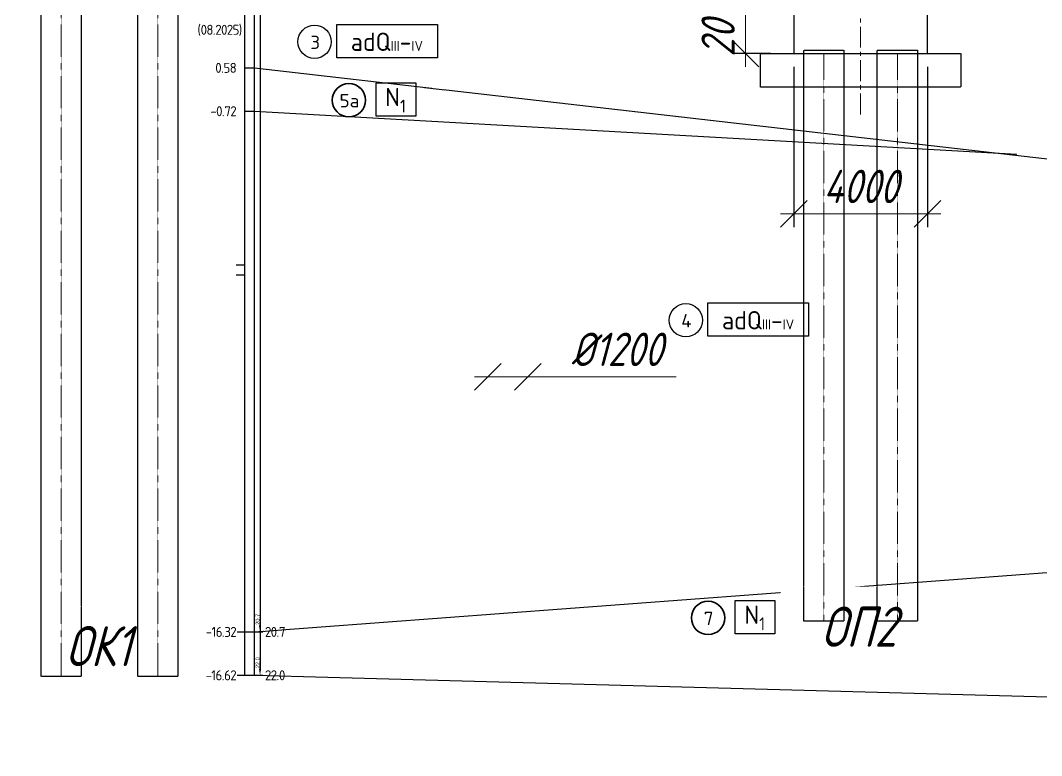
# Model space of a CAD drawing. Header units: millimetres. Extents: x 1864 to 10174863, y -4887456 to 5366151.
# Drawn here: x 6638222 to 6668827, y -20026 to 1999 of the extents above; entities that cross this region are included whole.
import ezdxf
from ezdxf.enums import TextEntityAlignment as Align

# ---------------------------------------------------------------- set-up
doc = ezdxf.new("R2010")
doc.units = ezdxf.units.MM
doc.linetypes.add('невидимая', pattern=[9.525, 6.35, -3.175])
doc.linetypes.add('осевая', pattern=[2, 1.25, -0.25, 0.25, -0.25])
for name, color, linetype, lineweight in [('!!ТЕКСТ', 3, 'Continuous', 20), ('1-Бетон', 106, 'Continuous', 35), ('ИС_Ось', 3, 'осевая', 18), ('ИС_Размер', 3, 'Continuous', 18)]:
    doc.layers.add(name, color=color, linetype=linetype, lineweight=lineweight)
for name, color, linetype in [('geology', 250, 'Continuous'), ('Возрастные индексы', 1, 'Continuous'), ('Геология', 250, 'Continuous'), ('ИС_Невидимая', 4, 'невидимая'), ('Номера ИГЭ', 22, 'Continuous'), ('Отметки в скважинах', 7, 'Continuous'), ('Скважина', 170, 'Continuous')]:
    doc.layers.add(name, color=color, linetype=linetype)
doc.layers.add('Оси_Невидимые', color=5, linetype='Continuous', plot=False)
doc.layers.add('Помощь_Невидимый', color=7, linetype='Continuous', lineweight=30, plot=False)
doc.styles.add('0', font='isocpeur.ttf', dxfattribs={"width": 0.8, "oblique": 15})
doc.styles.add('ISOCPEUR', font='isocpeur.ttf', dxfattribs={"width": 0.8, "oblique": 15, "height": 2.5})
doc.styles.get("Standard").update_dxf_attribs({"font": 'arial.ttf'})
doc.styles.add('Стандарт-геология', font='romant.shx', dxfattribs={"width": 0.9, "height": 2.5})
doc.dimstyles.new('М400нов', dxfattribs={"dimscale": 400, "dimtxt": 2.5, "dimasz": 2, "dimexe": 1, "dimexo": 1, "dimgap": 0.8, "dimtad": 1, "dimdec": 0, "dimzin": 0, "dimdsep": 46, "dimtxsty": '0', "dimblk": 'OBLIQUE', "dimcen": 0.09, "dimdle": 1, "dimclrd": 256, "dimclre": 256, "dimclrt": 256, "dimadec": 4, "dimazin": 0, "dimtfac": 1, "dimtdec": 0, "dimtmove": 1, "dimatfit": 2, "dimfxl": 1, "dimtolj": 1, "dimtzin": 0, "dimlwd": -1, "dimarcsym": 0})
doc.dimstyles.new('Скважина', dxfattribs={"dimtxt": 1.2, "dimasz": 2, "dimexe": 0, "dimexo": 0, "dimgap": 0.1, "dimtad": 1, "dimjust": 2, "dimtoh": 1, "dimdec": 1, "dimlfac": 0.1, "dimrnd": 0.1, "dimzin": 0, "dimdsep": 46, "dimtxsty": 'Standard', "dimcen": 0, "dimdle": 1.5, "dimadec": 1, "dimazin": 0, "dimtfac": 1, "dimtdec": 1, "dimtofl": 0, "dimtmove": 0, "dimatfit": 3, "dimfxl": 3, "dimtolj": 1, "dimtzin": 0, "dimarcsym": 0})

# ---------------------------------------------------------------- blocks, each defined once
blk = doc.blocks.new('_OBLIQUE')
at = {"color": 0, "linetype": 'ByBlock', "lineweight": -2}
blk.add_line((0.5, 0.5), (-0.5, -0.5), dxfattribs=at)
blk = doc.blocks.new('*D1147')
at = {"layer": 'Defpoints', "color": 0, "linetype": 'Continuous', "transparency": 16777216}
for p in [(6652234, -8675), (6653434, -8675), (6653434, -8675)]:
    blk.add_point(p, dxfattribs=at)
at = {"layer": 'ИС_Размер', "transparency": 16777216}
for p, q in [((6651834, -8675), (6653834, -8675)), ((6657873, -8675), (6653434, -8675))]:
    blk.add_line(p, q, dxfattribs=at)
at = {"layer": 'ИС_Размер', "linetype": 'Continuous', "transparency": 16777216, "xscale": 800, "yscale": 800, "zscale": 800, "rotation": 180}
blk.add_blockref('_OBLIQUE', (6652234, -8675), dxfattribs=at)
at = {"layer": 'ИС_Размер', "linetype": 'Continuous', "transparency": 16777216, "xscale": 800, "yscale": 800, "zscale": 800}
blk.add_blockref('_OBLIQUE', (6653434, -8675), dxfattribs=at)
at = {"layer": 'ИС_Размер', "linetype": 'Continuous', "transparency": 16777216, "insert": (6656099, -7855), "char_height": 1000, "attachment_point": 5, "style": '0'}
blk.add_mtext('\\A1;%%C1200', dxfattribs=at)
blk = doc.blocks.new('*D1068')
at = {"layer": 'Defpoints', "color": 0, "transparency": 16777216}
for p in [(0, 90), (0, -130), (1.69, -130)]:
    blk.add_point(p, dxfattribs=at)
at = {"layer": 'Оси_Невидимые', "color": 0, "lineweight": -2, "transparency": 16777216}
for p, q in [((0, 90), (1.69, 90)), ((1.69, 88), (1.69, -128)), ((0, -130), (1.69, -130))]:
    blk.add_line(p, q, dxfattribs=at)
at = {"layer": 'Оси_Невидимые', "color": 0, "transparency": 16777216}
for points in [[(1.36, 88), (2.03, 88), (1.69, 90)], [(1.36, -128), (2.03, -128), (1.69, -130)]]:
    blk.add_solid(points, dxfattribs=at)
at = {"layer": 'Оси_Невидимые', "color": 0, "transparency": 16777216, "insert": (0.98, -126.23), "char_height": 1.2, "attachment_point": 5, "rotation": 90}
blk.add_mtext('\\A1;22.0', dxfattribs=at)
blk = doc.blocks.new('*U1065')
at = {"layer": 'Скважина'}
for p, q in [((-1.5, 0), (-1.5, -220)), ((1.5, -220), (1.5, 0)), ((-1.5, -220), (1.5, -220))]:
    blk.add_line(p, q, dxfattribs=at)
blk = doc.blocks.new('A$C7669062A')
at = {"color": 18, "true_color": 0x000000}
blk.add_circle((4.99, 4.99), 4.99, dxfattribs=at)
at = {"layer": 'Возрастные индексы', "color": 250}
blk.add_lwpolyline([(11.62, 10.2), (41.78, 10.2), (41.78, 0.2), (11.62, 0.2)], close=True, dxfattribs=at)
at = {"layer": 'Номера ИГЭ', "color": 250, "style": 'Стандарт-геология'}
blk.add_text('3', height=4, dxfattribs=at).set_placement((5.17, 4.84), align=Align.MIDDLE)
at = {"layer": 'Возрастные индексы', "color": 250, "insert": (26.64, 4.99), "char_height": 3, "width": 29.5251, "attachment_point": 5, "style": 'Стандарт-геология', "bg_fill": 3, "box_fill_scale": 1, "bg_fill_color": 256, "bg_fill_transparency": 0}
blk.add_mtext('{\\H1.833x;аdQ}III{\\H1.833x;-}IV', dxfattribs=at)
blk = doc.blocks.new('A$C41da21a2')
at = {"layer": 'Возрастные индексы', "color": 250, "insert": (1899, 499), "char_height": 300, "width": 2952.51, "attachment_point": 5, "style": 'Стандарт-геология', "bg_fill": 3, "box_fill_scale": 1, "bg_fill_color": 256, "bg_fill_transparency": 0}
blk.add_mtext('\\A1;{\\H1.833x;N\\H0.7x;\\S^ 1;}', dxfattribs=at)
at = {"color": 18, "true_color": 0x000000}
blk.add_circle((499, 499), 499, dxfattribs=at)
at = {"layer": 'Возрастные индексы', "color": 250}
blk.add_lwpolyline([(1315, 1020), (2501, 1020), (2501, 20), (1315, 20)], close=True, dxfattribs=at)
at = {"layer": 'Номера ИГЭ', "color": 250, "style": 'Стандарт-геология'}
blk.add_text('5а', height=400, dxfattribs=at).set_placement((517, 484), align=Align.MIDDLE)
blk = doc.blocks.new('*D1076')
at = {"layer": 'Defpoints', "color": 0, "transparency": 16777216}
for p in [(0, 87.01), (0, -120), (1.69, -120)]:
    blk.add_point(p, dxfattribs=at)
at = {"layer": 'Оси_Невидимые', "color": 0, "lineweight": -2, "transparency": 16777216}
for p, q in [((0, 87.01), (1.69, 87.01)), ((1.69, 85.01), (1.69, -118)), ((0, -120), (1.69, -120))]:
    blk.add_line(p, q, dxfattribs=at)
at = {"layer": 'Оси_Невидимые', "color": 0, "transparency": 16777216}
for points in [[(1.36, 85.01), (2.03, 85.01), (1.69, 87.01)], [(1.36, -118), (2.03, -118), (1.69, -120)]]:
    blk.add_solid(points, dxfattribs=at)
at = {"layer": 'Оси_Невидимые', "color": 0, "transparency": 16777216, "insert": (0.98, -116.23), "char_height": 1.2, "attachment_point": 5, "rotation": 90}
blk.add_mtext('\\A1;20.7', dxfattribs=at)
blk = doc.blocks.new('A$C79B84F9B')
at = {"color": 18, "true_color": 0x000000}
blk.add_circle((4.99, 4.99), 4.99, dxfattribs=at)
at = {"layer": 'Возрастные индексы', "color": 250}
blk.add_lwpolyline([(11.62, 10.2), (41.78, 10.2), (41.78, 0.2), (11.62, 0.2)], close=True, dxfattribs=at)
at = {"layer": 'Номера ИГЭ', "color": 250, "style": 'Стандарт-геология'}
blk.add_text('4', height=4, dxfattribs=at).set_placement((5.17, 4.84), align=Align.MIDDLE)
at = {"layer": 'Возрастные индексы', "color": 250, "insert": (26.64, 4.99), "char_height": 3, "width": 29.5251, "attachment_point": 5, "style": 'Стандарт-геология', "bg_fill": 3, "box_fill_scale": 1, "bg_fill_color": 256, "bg_fill_transparency": 0}
blk.add_mtext('{\\H1.833x;аdQ}III{\\H1.833x;-}IV', dxfattribs=at)
blk = doc.blocks.new('A$C721D11AD')
at = {"layer": 'Возрастные индексы', "color": 250, "insert": (1899, 499), "char_height": 300, "width": 2952.51, "attachment_point": 5, "style": 'Стандарт-геология', "bg_fill": 3, "box_fill_scale": 1, "bg_fill_color": 256, "bg_fill_transparency": 0}
blk.add_mtext('\\A1;{\\H1.833x;N\\H0.7x;\\S^ 1;}', dxfattribs=at)
at = {"color": 18, "true_color": 0x000000}
blk.add_circle((499, 499), 499, dxfattribs=at)
at = {"layer": 'Возрастные индексы', "color": 250}
blk.add_lwpolyline([(1315, 1020), (2501, 1020), (2501, 20), (1315, 20)], close=True, dxfattribs=at)
at = {"layer": 'Номера ИГЭ', "color": 250, "style": 'Стандарт-геология'}
blk.add_text('7', height=400, dxfattribs=at).set_placement((517, 484), align=Align.MIDDLE)
blk = doc.blocks.new('*D1296')
at = {"layer": 'Defpoints', "color": 0, "linetype": 'Continuous', "transparency": 16777216}
for p in [(6661404, 1005), (6665404, 1005), (6665404, -3794)]:
    blk.add_point(p, dxfattribs=at)
at = {"layer": 'ИС_Размер', "lineweight": -2, "transparency": 16777216}
for p, q in [((6661404, 605), (6661404, -4194)), ((6665404, 605), (6665404, -4194))]:
    blk.add_line(p, q, dxfattribs=at)
at = {"layer": 'ИС_Размер', "transparency": 16777216}
blk.add_line((6661004, -3794), (6665804, -3794), dxfattribs=at)
at = {"layer": 'ИС_Размер', "linetype": 'Continuous', "transparency": 16777216, "xscale": 800, "yscale": 800, "zscale": 800, "rotation": 180}
blk.add_blockref('_OBLIQUE', (6661404, -3794), dxfattribs=at)
at = {"layer": 'ИС_Размер', "linetype": 'Continuous', "transparency": 16777216, "xscale": 800, "yscale": 800, "zscale": 800}
blk.add_blockref('_OBLIQUE', (6665404, -3794), dxfattribs=at)
at = {"layer": 'ИС_Размер', "linetype": 'Continuous', "transparency": 16777216, "insert": (6663404, -2974), "char_height": 1000, "attachment_point": 5, "style": '0'}
blk.add_mtext('\\A1;4000', dxfattribs=at)
blk = doc.blocks.new('*D1292')
at = {"layer": 'Defpoints', "color": 0, "linetype": 'Continuous', "transparency": 16777216}
for p in [(6659953, 3005), (6661404, 3005), (6661104, 1005)]:
    blk.add_point(p, dxfattribs=at)
at = {"layer": 'ИС_Размер', "transparency": 16777216}
blk.add_line((6659953, 605), (6659953, 3405), dxfattribs=at)
at = {"layer": 'ИС_Размер', "lineweight": -2, "transparency": 16777216}
for p, q in [((6661004, 3005), (6659553, 3005)), ((6660704, 1005), (6659553, 1005))]:
    blk.add_line(p, q, dxfattribs=at)
at = {"layer": 'ИС_Размер', "linetype": 'Continuous', "transparency": 16777216, "xscale": 800, "yscale": 800, "zscale": 800}
for p, rotation in [((6659953, 3005), 90), ((6659953, 1005), 270)]:
    blk.add_blockref('_OBLIQUE', p, dxfattribs=dict(at, rotation=rotation))
at = {"layer": 'ИС_Размер', "linetype": 'Continuous', "transparency": 16777216, "insert": (6659133, 2005), "char_height": 1000, "attachment_point": 5, "rotation": 90, "style": '0'}
blk.add_mtext('\\A1;2000', dxfattribs=at)
blk = doc.blocks.new('*U1067')
at = {"layer": 'Отметки в скважинах'}
for p, q in [((-5.5, -130), (-3, -130)), ((0, -130), (2.5, -130))]:
    blk.add_line(p, q, dxfattribs=at)
at = {"layer": 'Помощь_Невидимый', "color": 5, "lineweight": -3}
for p, q in [((-5.5, -10), (-3, -10)), ((0, -130), (2.5, -130))]:
    blk.add_line(p, q, dxfattribs=at)
at = {"layer": 'Оси_Невидимые'}
dim = blk.add_aligned_dim(p1=(0, 90), p2=(0, -130), distance=1.69, dimstyle='Скважина', dxfattribs=at)
dim.commit()
dim.dimension.update_dxf_attribs({"geometry": '*D1068', "text_midpoint": (0.98, -126.23)})
at = {"layer": 'Отметки в скважинах', "lineweight": 13, "insert": (3.15, -130), "char_height": 3, "width": 7.6116, "attachment_point": 4, "style": 'Стандарт-геология', "bg_fill": 3, "box_fill_scale": 1.1, "bg_fill_color": 256, "bg_fill_transparency": 0}
blk.add_mtext('{\\T0.9;22.0}', dxfattribs=at)
blk = doc.blocks.new('*U1075')
at = {"layer": 'Отметки в скважинах'}
for p, q in [((-5.5, -120), (-3, -120)), ((0, -120), (2.5, -120))]:
    blk.add_line(p, q, dxfattribs=at)
at = {"layer": 'Помощь_Невидимый', "color": 5, "lineweight": -3}
for p, q in [((-5.5, -10), (-3, -10)), ((0, -120), (2.5, -120))]:
    blk.add_line(p, q, dxfattribs=at)
at = {"layer": 'Оси_Невидимые'}
dim = blk.add_aligned_dim(p1=(0, 87.01), p2=(0, -120), distance=1.69, dimstyle='Скважина', dxfattribs=at)
dim.commit()
dim.dimension.update_dxf_attribs({"geometry": '*D1076', "text_midpoint": (0.98, -116.23)})
at = {"layer": 'Отметки в скважинах', "lineweight": 13, "insert": (3.15, -120), "char_height": 3, "width": 7.6116, "attachment_point": 4, "style": 'Стандарт-геология', "bg_fill": 3, "box_fill_scale": 1.1, "bg_fill_color": 256, "bg_fill_transparency": 0}
blk.add_mtext('{\\T0.9;20.7}', dxfattribs=at)
blk = doc.blocks.new('нов геол')
at = {"color": 6, "linetype": 'Continuous'}
blk.add_blockref('A$C721D11AD', (8516357, 398696), dxfattribs=at)
at = {"layer": '1-Бетон', "color": 6}
blk.add_blockref('A$C41da21a2', (8505593, 414207), dxfattribs=at)
at = {"layer": 'Геология', "color": 18, "true_color": 0x000000, "xscale": 100, "yscale": 100, "zscale": 100}
for name, p in [('A$C7669062A', (8504566, 415958)), ('A$C79B84F9B', (8515692, 407615))]:
    blk.add_blockref(name, p, dxfattribs=at)
at = {"layer": 'Скважина', "color": 0, "xscale": 100, "yscale": 100, "zscale": 100}
blk.add_blockref('*U1067', (8503260, 410476), dxfattribs=at)
at = {"layer": 'Геология', "color": 18, "true_color": 0x000000, "flags": 128}
for points in [[(8502960, 415676), (8503260, 415676)], [(8502960, 414376), (8503260, 414376)], [(8502960, 398776), (8503260, 398776)]]:
    blk.add_lwpolyline(points, dxfattribs=at)
at = {"layer": 'geology', "color": 5, "xscale": 100, "yscale": 100, "zscale": 100}
blk.add_blockref('*U1065', (8503110, 419476), dxfattribs=at)
at = {"layer": 'Отметки в скважинах', "color": 0, "lineweight": 13, "insert": (8502710, 397476), "char_height": 300, "width": 1241.03, "attachment_point": 6, "style": 'Стандарт-геология', "bg_fill": 3, "box_fill_scale": 1.1, "bg_fill_color": 256, "bg_fill_transparency": 0}
blk.add_mtext('{\\T0.9;-16.62}', dxfattribs=at)
at = {"layer": 'Скважина', "color": 0, "xscale": 100, "yscale": 100, "zscale": 100}
blk.add_blockref('*U1075', (8503260, 410776), dxfattribs=at)
at = {"layer": 'geology'}
for p, q in [((8503260, 415676), (8531811, 412403)), ((8503260, 414376), (8526110, 413091)), ((8503260, 398776), (8548961, 402206))]:
    blk.add_line(p, q, dxfattribs=at)
at = {"layer": 'geology', "color": 6}
blk.add_lwpolyline([(8503260, 397476), (8531811, 396703), (8532111, 396703), (8548961, 400706), (8549261, 400706), (8564845, 395662), (8565145, 395662), (8600579, 395076), (8600879, 395071), (8633719, 398646), (8634019, 398646), (8655416, 400420)], dxfattribs=at)
at = {"layer": 'geology', "color": 5, "insert": (8502885, 416801), "char_height": 300, "width": 1241.03, "attachment_point": 6, "style": 'Стандарт-геология', "bg_fill": 3, "box_fill_scale": 1.1, "bg_fill_color": 256, "bg_fill_transparency": 0}
blk.add_mtext('{\\T0.9;(08.2025)}', dxfattribs=at)
at = {"layer": 'Отметки в скважинах', "color": 0, "lineweight": 13, "char_height": 300, "width": 1241.03, "attachment_point": 6, "style": 'Стандарт-геология', "bg_fill": 3, "box_fill_scale": 1.1, "bg_fill_color": 256, "bg_fill_transparency": 0}
for s, insert in [('{\\T0.9;0.58}', (8502710, 415676)), ('{\\T0.9;-0.72}', (8502710, 414376)), ('{\\T0.9;-16.32}', (8502710, 398776))]:
    blk.add_mtext(s, dxfattribs=dict(at, insert=insert))

msp = doc.modelspace()

# ---------------------------------------------------------------- texts
at = {"layer": '!!ТЕКСТ', "color": 1, "insert": (6640558.3, -16748.1), "char_height": 1200, "width": 3472.658, "attachment_point": 5, "style": 'ISOCPEUR', "bg_fill": 2}
msp.add_mtext('ОК1', dxfattribs=at)

# ---------------------------------------------------------------- dimensions: what is measured, and where the dimension line sits
at = {"layer": 'ИС_Размер', "linetype": 'Continuous'}
dim = msp.add_linear_dim(base=(6653434.1, -8674.8), p1=(6652234.1, -8674.8), p2=(6653434.1, -8674.8), text='%%C<>', dimstyle='М400нов', dxfattribs=at)
dim.commit()
dim.dimension.update_dxf_attribs({"geometry": '*D1147', "text_midpoint": (6656099.3, -9071.5), "dimtype": 160})

# ---------------------------------------------------------------- next in the draw order: linework, layer by layer
at = {"layer": 'ИС_Невидимая', "ltscale": 0.3}
for points in [[(6638839.4, -17658.8), (6638839.4, 4415.7), (6640039.4, 4415.7), (6640039.4, -17658.8), (6638839.4, -17658.8)], [(6641739.4, -17658.8), (6641739.4, 4415.7), (6642939.4, 4415.7), (6642939.4, -17658.8), (6641739.4, -17658.8)]]:
    msp.add_lwpolyline(points, dxfattribs=at)
at = {"layer": 'ИС_Ось'}
for p, q in [((6639439.4, 4415.7), (6639439.4, -17658.8)), ((6642339.4, 4415.7), (6642339.4, -17658.8))]:
    msp.add_line(p, q, dxfattribs=at)

# ---------------------------------------------------------------- next in the draw order: block references
at = {"layer": '1-Бетон'}
msp.add_blockref('нов геол', (-1858025.3, -415097.2), dxfattribs=at)

# ---------------------------------------------------------------- next in the draw order: linework, layer by layer
at = {"layer": 'ИС_Невидимая', "ltscale": 0.3}
msp.add_lwpolyline([(6661404.4, 1004.7), (6665404.5, 1004.7), (6665404.5, 2704.7), (6665104.5, 3004.7), (6661704.5, 3004.7), (6661404.5, 2704.7), (6661404.4, 1004.7)], dxfattribs=at)
msp.add_lwpolyline([(6660404.4, 1004.6), (6666404.5, 1004.6), (6666404.5, 4.6), (6660404.4, 4.6)], close=True, dxfattribs=at)
at = {"layer": 'ИС_Ось', "ltscale": 500}
msp.add_lwpolyline([(6663404.6, -816.3), (6663403.9, 16808.6)], dxfattribs=at)

# ---------------------------------------------------------------- next in the draw order: texts
at = {"layer": '!!ТЕКСТ', "color": 1, "insert": (6663347.1, -16166.7), "char_height": 1200, "width": 3472.658, "attachment_point": 5, "style": 'ISOCPEUR', "bg_fill": 2}
msp.add_mtext('ОП2', dxfattribs=at)

# ---------------------------------------------------------------- next in the draw order: dimensions: what is measured, and where the dimension line sits
at = {"layer": 'ИС_Размер', "linetype": 'Continuous'}
dim = msp.add_linear_dim(base=(6659953.2, 3004.7), p1=(6661104.3, 1004.6), p2=(6661404.2, 3004.7), angle=90, dimstyle='М400нов', dxfattribs=at)
dim.commit()
dim.dimension.update_dxf_attribs({"geometry": '*D1292', "text_midpoint": (6659953.2, 2004.6), "dimtype": 160})
dim = msp.add_linear_dim(base=(6665404.5, -3793.7), p1=(6661404.4, 1004.6), p2=(6665404.5, 1004.6), dimstyle='М400нов', dxfattribs=at)
dim.commit()
dim.dimension.update_dxf_attribs({"geometry": '*D1296', "text_midpoint": (6663404.5, -2973.7)})

# ---------------------------------------------------------------- next in the draw order: linework, layer by layer
at = {"layer": 'ИС_Невидимая', "ltscale": 0.3}
for points in [[(6661704.6, 1104.6), (6662904.6, 1104.6), (6662904.6, -15995.4), (6661704.6, -15995.4)], [(6663904.6, 1104.6), (6665104.6, 1104.6), (6665104.6, -15995.4), (6663904.6, -15995.4)]]:
    msp.add_lwpolyline(points, close=True, dxfattribs=at)
at = {"layer": 'ИС_Ось'}
for points in [[(6662304.6, 1004.6), (6662304.6, -15995.4)], [(6664504.6, 1004.6), (6664504.6, -15995.4)]]:
    msp.add_lwpolyline(points, dxfattribs=at)

doc.saveas('drawing.dxf')
